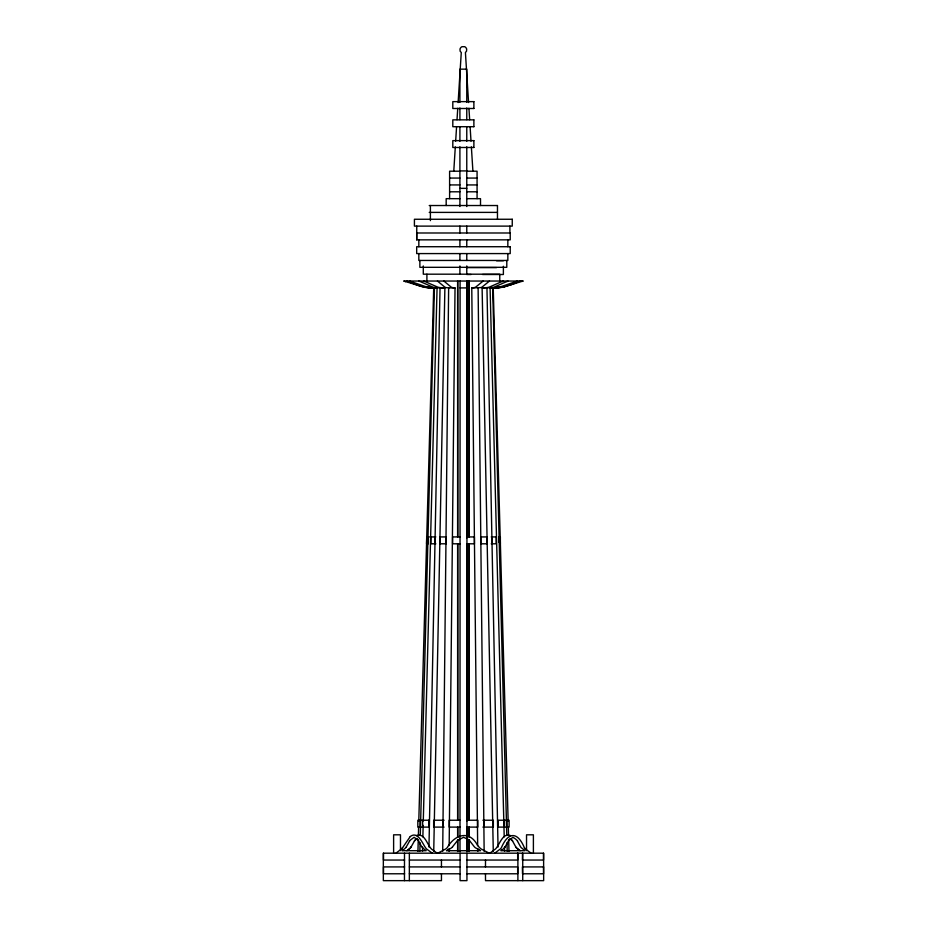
<?xml version="1.0" encoding="UTF-8"?>
<svg xmlns="http://www.w3.org/2000/svg" width="927" height="927" viewBox="0 0 927 927"><rect width="100%" height="100%" fill="white"/><g stroke="black" fill="none" stroke-linecap="round" stroke-linejoin="round"><path stroke-width="1.39" d="M442.7 851.38L448.633 287.915L446.339 287.637A48.424 18.204 90 0 1 444.867 287.161L437.451 281.043M449.097 851.38L449.132 848.495M449.166 845.609L455.03 287.915L448.61 287.915M428.969 847.046L440.035 287.915L444.89 287.915L433.732 851.38M419.861 851.38L420.093 842.713M420.279 835.494L434.439 287.915L437.069 287.915L423.28 821.044M422.492 851.38L422.608 847.046M422.863 836.93L423.164 825.378M417.938 851.38L418.262 839.827M418.378 835.494L418.622 826.826M418.784 821.044L433.709 287.915L432.573 287.88M453.778 171.194L455.308 146.883M455.667 141.171L456.571 126.872M457.023 119.722L457.753 108.285M458.112 102.561L461.275 52.526L460.14 51.194L460.012 49.108A3.789 3.789 0 0 1 461.97 46.698L464.705 46.698A3.789 3.789 0 0 1 466.663 49.108L466.536 51.194L465.412 52.526L468.575 102.561M406.258 846.942L409.549 841.079M411.101 846.942L414.392 841.079A10.406 7.358 90 0 1 415.134 840.152L417.069 838.495M505.088 846.942L508.378 841.079A10.406 7.358 90 0 1 509.12 840.152L512.921 837.301L513.871 837.892A19.282 13.638 -90 0 1 517.544 840.963M395.887 853.188L401.53 848.958A16.918 11.958 -90 0 0 402.538 847.753L410.267 836.525M452.434 846.942L457.081 841.079A10.406 10.406 0 0 1 458.135 840.152L463.512 837.301L464.844 837.892A26.559 26.559 0 0 1 467.428 839.178L468.877 840.175A10.255 10.255 0 0 1 469.41 840.627M489.259 853.188L481.229 849.039A16.35 16.35 0 0 1 479.792 847.846L477.66 845.575L471.773 287.915L474.253 287.613A48.424 18.528 90 0 0 475.609 287.161L483.152 281.043M489.491 281.043L481.947 287.161A48.424 18.528 -90 0 1 480.592 287.613L471.773 287.915M410.267 836.525C417.845 830.789 422.202 843.014 425.609 847.846A16.35 11.564 90 0 0 426.617 849.039L432.295 853.188M402.921 850.071L401.994 850.696L426.188 850.696L422.445 847.718A10.464 7.404 90 0 1 421.727 846.757L418.622 841.113M501.75 850.071L500.823 850.696L525.03 850.696L521.275 847.718A10.464 7.404 -90 0 1 520.557 846.757L517.451 841.113M406.837 850.696L407.764 850.071A31.066 21.958 90 0 0 408.9 849.236A14.125 9.988 -90 0 0 411.125 846.977M489.873 853.188L495.516 848.958A16.918 11.958 -90 0 0 496.524 847.753C500.082 843.176 503.118 832.458 510.661 835.644M494.717 853.188L500.36 848.958A16.918 11.958 90 0 0 501.368 847.753C508.205 831.565 517.66 831.461 524.439 847.846A16.35 11.564 90 0 0 525.458 849.039L531.136 853.188M416.362 835.609C423.94 832.492 426.883 843.292 430.452 847.846A16.35 11.564 90 0 0 431.472 849.039L437.15 853.188M482.156 287.915L486.698 287.613A48.424 34.276 90 0 0 489.201 287.161L503.094 281.043M506.999 281.565L507.938 281.043L494.045 287.161A48.424 34.276 -90 0 1 491.542 287.613L482.11 287.915L493.28 851.38M502.225 281.565L503.164 281.043M447.706 850.071L446.397 850.696L480.626 850.696L475.319 847.718A10.464 10.464 0 0 1 474.3 846.757L469.919 841.113A11.993 11.993 0 0 0 467.417 839.202L466.802 838.842A19.282 19.282 0 0 1 469.479 840.534M437.764 853.188L445.736 848.958A16.918 16.918 0 0 0 447.173 847.753C454.67 834.497 469.537 829.584 477.66 845.575M517.498 281.043L499.977 286.976M520.117 281.043L513.998 283.465M514.265 283.465L511.82 284.288M521.971 281.437L522.967 281.043L403.963 281.043L423.697 287.161A48.424 48.424 0 0 0 427.231 287.613L431.866 287.868M522.967 281.043L503.234 287.161A48.424 48.424 0 0 1 499.699 287.613L493.222 287.915L508.147 821.044M512.098 284.288L506.142 286.13M511.206 284.519L511.785 284.404M509.583 285.168L508.367 285.481M506.733 286.049L505.818 286.223M506.096 286.223L504.856 286.466M505.18 286.385L505.771 286.304M505.134 286.466L502.596 286.976M504.809 286.547L503.894 286.698M499.653 287.046L500.244 286.976M502.863 286.976L501.947 287.103M499.92 287.046L498.993 287.161A48.424 44.739 90 0 1 495.736 287.613M502.538 287.046L501.623 287.161A48.424 44.739 90 0 1 498.355 287.613M499.595 287.103L499.271 287.161A48.424 44.739 -90 0 1 496.003 287.613L490.082 287.915L504.218 836.93M498.297 287.637L497.046 287.718M497.37 287.694L498.622 287.613A48.424 44.739 90 0 0 501.889 287.161M497.312 287.718L496.061 287.776M496.988 287.741L495.725 287.799M493.755 287.88L496.003 287.799M494.682 287.857L493.419 287.88M492.434 287.915L493.697 287.88M473.859 101.634L452.805 101.634L452.805 108.494L473.859 108.494M473.859 119.85L452.805 119.85L452.805 126.709L473.859 126.709M473.859 140.626L452.805 140.626L452.805 147.486L473.859 147.486M459.908 170.916L466.768 170.916M459.931 171.205L449.607 171.205L449.607 198.656M466.745 171.205L477.069 171.205L477.069 198.656M449.607 178.065L459.931 178.065M466.745 178.065L477.069 178.065M449.607 184.925L459.931 184.936M466.745 184.936L477.069 184.936M459.908 188.355L466.768 188.355M449.607 191.796L459.931 191.796M466.745 191.796L477.069 191.796M460.14 198.668L446.177 198.668L446.177 205.527M466.548 198.668L480.51 198.668L480.51 205.527M429.236 205.527L497.44 205.527M429.236 212.399L497.44 212.387M416.71 239.85L510.221 239.85L510.221 232.99L416.71 232.99L416.698 239.85L416.768 226.118M496.524 260.765L503.384 260.765M466.768 267.625L496.524 267.625M471.101 274.496L466.768 274.496L466.768 265.945M482.55 274.496L503.384 274.496L503.384 266.258M460.082 287.915L466.941 287.915M490.012 287.915L492.7 287.915M426.582 536.93L429.398 536.93M435.841 536.93L430.904 536.93L430.904 543.801L435.841 543.801M460.082 536.93L452.619 536.93L452.619 543.801L460.082 543.801M466.872 536.93L474.415 536.93L474.415 543.801L466.872 543.801M491.24 536.93L496.13 536.93L496.13 543.801L491.24 543.801M500.232 543.801L500.256 536.93L498.691 536.93L498.691 542.422M421.878 820.233L417.822 820.233L417.822 827.104L421.878 827.104M444.079 820.233L433.662 820.233L433.662 827.104L444.079 827.104M460.082 820.233L449.213 820.233L449.213 827.104L460.082 827.104M466.86 820.233L477.811 820.233L477.811 827.104L466.86 827.104M482.921 820.233L493.349 820.233L493.349 827.104L482.921 827.104M505.076 820.233L509.108 820.233L509.108 827.104L505.076 827.104M485.47 873.779L485.516 880.65L543.662 880.65L543.604 853.188L383.338 853.188L383.338 880.65L441.461 880.65L441.437 873.779M404.612 860.047L383.488 860.047L383.488 853.188M409.352 860.047L460.082 860.047M466.941 860.047L517.672 860.047L517.672 853.188M404.612 866.919L383.488 866.919L383.488 873.779L404.612 873.779M409.352 866.919L460.082 866.919M466.941 866.919L517.66 866.919L517.66 873.779L466.941 873.779M409.352 873.779L460.082 873.779M436.999 287.915L431.055 287.613A48.424 44.739 -90 0 1 427.787 287.161M434.381 287.915L432.7 287.868M432.735 287.868L430.395 287.764M444.844 287.915L440.302 287.613A48.424 34.241 90 0 1 437.811 287.161L423.859 281.043L424.485 281.437M439.989 287.915L435.458 287.613A48.424 34.241 -90 0 1 432.955 287.161L419.004 281.043M430.429 287.764L429.085 287.671M455.006 287.915L452.596 287.613A48.424 18.204 -90 0 1 451.264 287.161L443.848 281.043M429.108 287.671L428.425 287.613A48.424 44.739 90 0 1 425.157 287.161L423.859 286.918M426.49 286.918L427.81 287.161A48.424 44.739 90 0 0 431.078 287.613M426.513 286.918L410.197 281.31M423.894 286.918L420.962 286.223M420.985 286.223L417.776 285.273M417.81 285.273L406.93 281.043M403.963 281.043L405.632 281.692M409.56 281.043L410.476 281.437M418.934 281.043L419.641 281.437M520.174 850.696L516.826 848.147A11.495 8.134 90 0 1 516.246 847.487A10.464 7.404 90 0 1 515.702 846.757L512.608 841.113A10.255 7.254 -90 0 0 511.866 840.175L509.954 838.506A15.4 10.892 90 0 1 512.654 841.044M468.935 108.285L469.653 119.722M470.105 126.872L471.009 141.171M471.368 146.883L472.909 171.194M508.309 826.826L508.552 835.494M508.668 839.827L508.993 851.38M492.643 287.915L506.802 835.494M506.988 842.713L507.22 851.38M504.473 847.046L504.589 851.38M486.953 287.915L498.031 847.046M478.112 287.915L484.149 851.38M477.776 848.495L477.811 851.38M543.523 853.188L543.523 860.047L522.399 860.047L522.515 853.188M533.396 853.188L533.396 834.81L526.536 834.81L526.536 850.662M522.735 853.188L522.735 880.65M517.892 853.188L517.892 880.65M509.908 226.118L509.908 232.99M507.845 239.85L507.845 246.721M507.845 253.581L507.845 260.452L418.83 260.452L418.83 253.581M506.976 820.233L506.976 827.104M506.791 260.452L506.791 267.312L419.873 267.312L419.873 260.452M500.36 536.93L500.36 543.801M499.757 281.043L499.757 274.195L423.291 274.183L423.291 265.945M497.475 205.527L497.463 219.259M492.028 536.93L492.028 543.801M485.516 860.047L485.47 866.919M484.149 820.233L484.149 827.104M473.882 101.634L473.882 108.494M473.882 119.85L473.882 126.709M473.882 140.626L473.882 147.486M469.259 281.043L469.259 536.93M469.259 543.801L469.259 820.233M469.259 827.104L469.259 837.127M469.259 840.001L469.259 851.461M469.143 281.043L469.143 536.93M469.143 543.801L469.143 820.233M469.143 827.104L469.143 837.127M469.143 840.001L469.143 851.461M466.941 281.043L466.941 851.461M466.941 853.188L466.941 880.65L460.082 880.65L460.082 853.188M466.768 102.352L466.768 69.154L459.908 69.154L459.908 102.352M466.768 107.961L466.768 119.676M466.768 126.64L466.768 141.333M466.768 146.767L466.768 206.536M466.768 226.118L466.768 232.99M466.768 239.85L466.768 246.721M466.768 253.581L466.768 260.452M466.86 281.043L466.86 537.869M466.86 543.639L466.86 821.044M466.86 826.826L466.86 851.461M460.082 281.043L460.001 851.461M459.908 107.961L459.908 119.676M459.908 126.64L459.908 141.333M459.908 146.767L459.908 206.536M459.908 226.118L459.908 232.99M459.908 239.85L459.908 246.721M459.908 253.581L459.908 260.452M459.908 265.945L459.908 274.183M457.741 281.043L457.741 536.93M457.741 543.801L457.741 820.233M457.741 827.104L457.741 837.127M457.741 840.001L457.741 851.461M457.614 281.043L457.614 536.93M457.614 543.801L457.614 820.233M457.614 827.104L457.614 837.127M457.614 840.001L457.614 851.461M442.874 820.233L442.874 827.104M441.437 860.047L441.461 866.919M435.053 536.93L435.053 543.801M430.395 205.527L430.395 220.626M428.239 536.93L428.239 543.801L426.582 543.801L426.698 536.93M426.907 274.195L426.907 281.043M420.001 820.233L420.001 827.104M418.83 239.85L418.83 246.721M409.352 853.188L409.352 880.65M404.496 853.188L404.462 880.65M400.476 850.662L400.476 834.81L393.616 834.81L393.616 853.188M452.527 847.069A19.768 19.768 0 0 1 447.683 850.001M479.305 850.082A38.343 38.343 0 0 1 478.32 849.607M519.259 850.013A19.583 13.847 -90 0 1 515.806 847.127M525.458 849.039A16.35 11.564 -90 0 1 524.439 847.846M508.378 841.079A10.406 7.358 -90 0 1 509.12 840.152M505.157 847.069A19.768 13.986 90 0 1 501.727 850.001M414.392 841.079A10.406 7.358 -90 0 1 415.134 840.152A12.711 8.992 -90 0 1 415.748 839.549M411.171 847.069A19.768 13.986 90 0 1 407.753 850.001M418.703 840.963A19.282 13.638 -90 0 0 415.018 837.973L414.091 837.301L410.29 840.152A10.406 7.358 90 0 0 409.549 841.079M415.956 839.352A17.845 12.619 -90 0 1 416.617 838.831M402.538 847.753A16.918 11.958 90 0 1 401.53 848.958M406.327 847.069A19.768 13.986 90 0 1 402.897 850.001M457.521 840.499A19.676 19.676 0 0 1 460.221 838.842M428.459 287.613A48.424 44.739 -90 0 1 425.192 287.161M512.249 219.259L414.427 219.259L414.415 226.118L512.249 226.118L512.26 219.259M510.221 246.721L416.687 246.721L416.687 253.581L510.221 253.581L510.221 246.721M446.269 536.93L439.838 536.93L439.838 543.801L446.269 543.801L446.269 536.93M487.104 536.93L480.731 536.93L480.731 543.801L487.104 543.801L487.104 536.93M428.795 820.233L422.631 820.233L422.631 827.104L428.795 827.104L428.795 820.233M504.346 820.233L498.193 820.233L498.193 827.104L504.346 827.104L504.346 820.233M543.535 866.919L522.399 866.919L522.515 873.779L543.535 873.779L543.535 866.919"/></g></svg>
